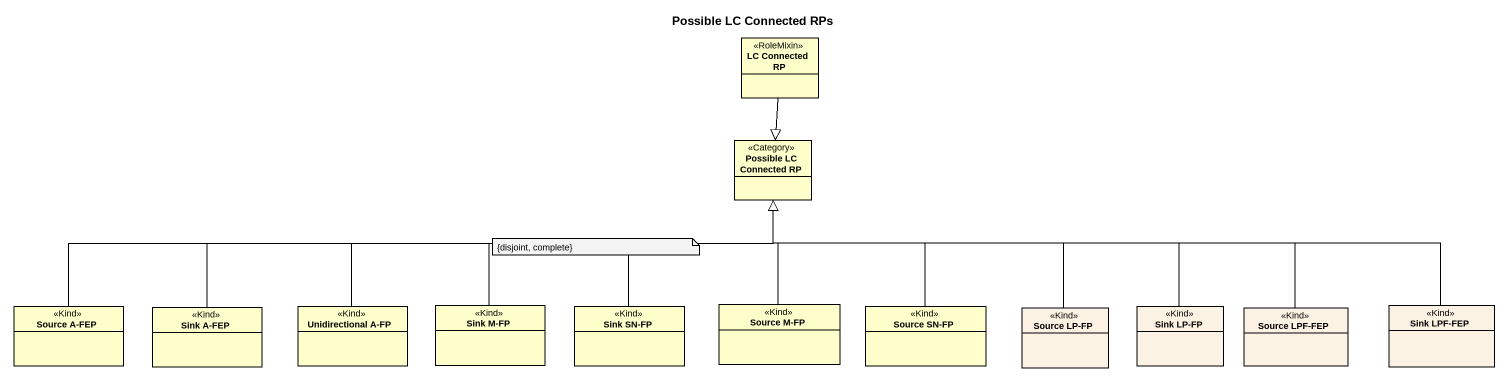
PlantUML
@startuml
title Possible LC Connected RPs
hide circle
hide empty members
class "LC Connected RP" as LC_Connected_RP <<RoleMixin>>
class "Possible LC Connected RP" as Possible_LC_Connected_RP <<Category>>
class "Source A-FEP" as Source_A_FEP <<Kind>>
class "Sink A-FEP" as Sink_A_FEP <<Kind>>
class "Unidirectional A-FP" as Unidirectional_A_FP <<Kind>>
class "Sink M-FP" as Sink_M_FP <<Kind>>
class "Sink SN-FP" as Sink_SN_FP <<Kind>>
class "Source M-FP" as Source_M_FP <<Kind>>
class "Source SN-FP" as Source_SN_FP <<Kind>>
class "Source LP-FP" as Source_LP_FP <<Kind>> #FCF2E3
class "Sink LP-FP" as Sink_LP_FP <<Kind>> #FCF2E3
class "Source LPF-FEP" as Source_LPF_FEP <<Kind>> #FCF2E3
class "Sink LPF-FEP" as Sink_LPF_FEP <<Kind>> #FCF2E3
LC_Connected_RP --|> Possible_LC_Connected_RP
Source_A_FEP -right-|> Possible_LC_Connected_RP
Sink_A_FEP -right-|> Possible_LC_Connected_RP
Unidirectional_A_FP -right-|> Possible_LC_Connected_RP
Sink_M_FP -right-|> Possible_LC_Connected_RP
Sink_SN_FP -up-|> Possible_LC_Connected_RP
Source_M_FP -up-|> Possible_LC_Connected_RP
Source_SN_FP -up-|> Possible_LC_Connected_RP
Source_LP_FP -left-|> Possible_LC_Connected_RP
Sink_LP_FP -left-|> Possible_LC_Connected_RP
Source_LPF_FEP -left-|> Possible_LC_Connected_RP
Sink_LPF_FEP -left-|> Possible_LC_Connected_RP
note as N1
  {disjoint, complete}
end note
@enduml
